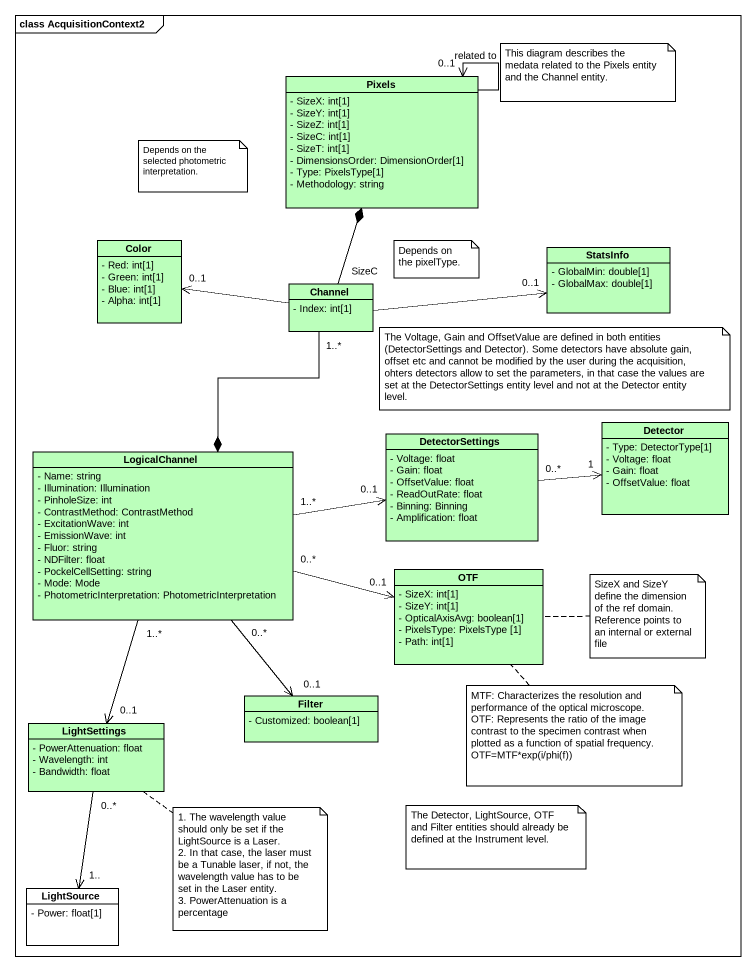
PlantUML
@startuml
mainframe class AcquisitionContext2
hide circle
hide empty members
skinparam classAttributeIconSize 0
class Pixels #BBFFBB {
  - SizeX: int[1]
  - SizeY: int[1]
  - SizeZ: int[1]
  - SizeC: int[1]
  - SizeT: int[1]
  - DimensionsOrder: DimensionOrder[1]
  - Type: PixelsType[1]
  - Methodology: string
}
class Color #BBFFBB {
  - Red: int[1]
  - Green: int[1]
  - Blue: int[1]
  - Alpha: int[1]
}
class StatsInfo #BBFFBB {
  - GlobalMin: double[1]
  - GlobalMax: double[1]
}
class Channel #BBFFBB {
  - Index: int[1]
}
class Detector #BBFFBB {
  - Type: DetectorType[1]
  - Voltage: float
  - Gain: float
  - OffsetValue: float
}
class LogicalChannel #BBFFBB {
  - Name: string
  - Illumination: Illumination
  - PinholeSize: int
  - ContrastMethod: ContrastMethod
  - ExcitationWave: int
  - EmissionWave: int
  - Fluor: string
  - NDFilter: float
  - PockelCellSetting: string
  - Mode: Mode
  - PhotometricInterpretation: PhotometricInterpretation
}
class DetectorSettings #BBFFBB {
  - Voltage: float
  - Gain: float
  - OffsetValue: float
  - ReadOutRate: float
  - Binning: Binning
  - Amplification: float
}
class OTF #BBFFBB {
  - SizeX: int[1]
  - SizeY: int[1]
  - OpticalAxisAvg: boolean[1]
  - PixelsType: PixelsType [1]
  - Path: int[1]
}
class LightSettings #BBFFBB {
  - PowerAttenuation: float
  - Wavelength: int
  - Bandwidth: float
}
class Filter #BBFFBB {
  - Customized: boolean[1]
}
class LightSource #FFFFFF {
  - Power: float[1]
}
Pixels --> "0..1" Pixels : related to
Channel "SizeC" -up-* Pixels
Channel -left-> "0..1" Color
Channel -right-> "0..1" StatsInfo
Channel "1..*" --* LogicalChannel
LogicalChannel "1..*" -right-> "0..1" DetectorSettings
LogicalChannel "0..*" -right-> "0..1" OTF
LogicalChannel "1..*" --> "0..1" LightSettings
LogicalChannel "0..*" --> "0..1" Filter
DetectorSettings "0..*" -right-> "1" Detector
LightSettings "0..*" --> "1.." LightSource
note as N1
  This diagram describes the medata related to the Pixels entity and the Channel entity.
end note
note as N2
  Depends on the selected photometric interpretation.
end note
note as N3
  Depends on the pixelType.
end note
note as N4
  The Voltage, Gain and OffsetValue are defined in both entities (DetectorSettings and Detector). Some detectors have absolute gain, offset etc and cannot be modified by the user during the acquisition, ohters detectors allow to set the parameters, in that case the values are set at the DetectorSettings entity level and not at the Detector entity level.
end note
note right of OTF : SizeX and SizeY define the dimension of the ref domain. Reference points to an internal or external file
note bottom of OTF
  MTF: Characterizes the resolution and performance of the optical microscope.
  OTF: Represents the ratio of the image contrast to the specimen contrast when plotted as a function of spatial frequency.
  OTF=MTF*exp(i/phi(f))
end note
note bottom of LightSettings
  1. The wavelength value should only be set if the LightSource is a Laser.
  2. In that case, the laser must be a Tunable laser, if not, the wavelength value has to be set in the Laser entity.
  3. PowerAttenuation is a percentage
end note
note as N8
  The Detector, LightSource, OTF and Filter entities should already be defined at the Instrument level.
end note
@enduml
